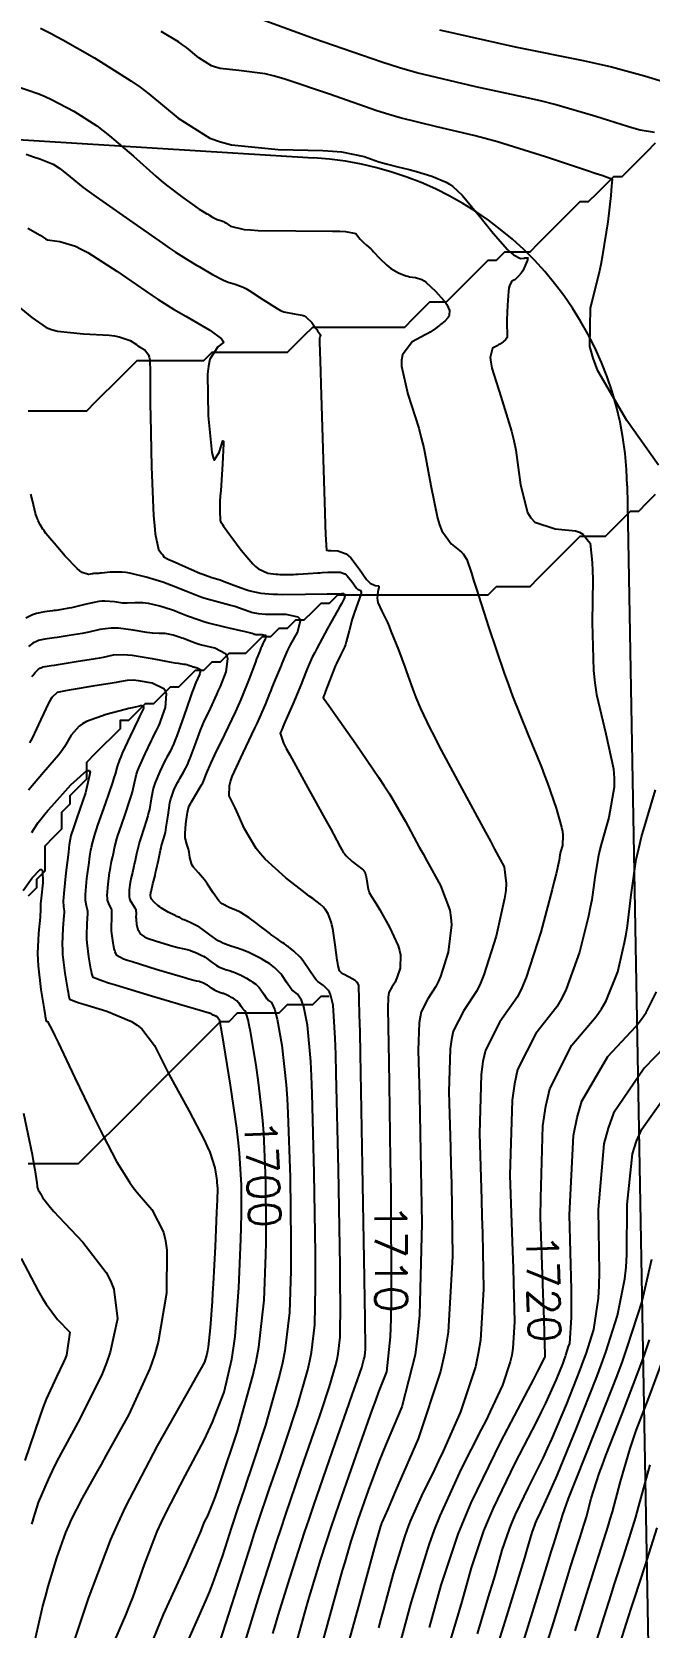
# Model space of a CAD drawing. Header units: metres. Extents: x 837117 to 838479, y 1189012 to 1191015.
# Drawn here: x 838018.4 to 838092.2, y 1190327.7 to 1190518.3 of the extents above; entities that cross this region are included whole.
import ezdxf

# ---------------------------------------------------------------- set-up
doc = ezdxf.new("R2010")
doc.units = ezdxf.units.M
doc.header["$LTSCALE"] = 0.3
for name, color, linetype in [('COTAS 10', 1, 'Continuous'), ('COTAS INT', 252, 'Continuous'), ('DRENAJE', 5, 'Continuous'), ('VIA2', 121, 'Continuous')]:
    doc.layers.add(name, color=color, linetype=linetype)
doc.styles.get("Standard").update_dxf_attribs({"font": 'simplex.shx'})

msp = doc.modelspace()

# ---------------------------------------------------------------- linework, layer by layer
at = {"layer": 'COTAS 10'}
for points in [[(838093.32, 1190466.52), (838089.53, 1190471.87), (838086.07, 1190477.81), (838085.51, 1190479.3), (838085.12, 1190480.72), (838085.18, 1190485.31), (838086.22, 1190489.43), (838086.46, 1190490.54), (838086.67, 1190491.66), (838087.28, 1190495.6), (838087.64, 1190498.75), (838087.7, 1190499.35), (838087.75, 1190499.85), (838087.8, 1190500.67), (838086.54, 1190501.12), (838085.76, 1190501.39), (838084.81, 1190501.71), (838079.82, 1190503.36), (838074.06, 1190505.15), (838072.61, 1190505.56), (838071.24, 1190505.93), (838066.81, 1190506.96), (838062.42, 1190508.03), (838061.06, 1190508.43), (838059.64, 1190508.88), (838053.99, 1190510.84), (838048.65, 1190512.66), (838047.42, 1190513), (838046.3, 1190513.28), (838043.14, 1190513.7), (838040.91, 1190513.92), (838040.37, 1190514.07), (838039.87, 1190514.25), (838038.36, 1190515.2), (838036.89, 1190516.41), (838036.42, 1190516.75), (838035.92, 1190517.09), (838033.87, 1190518.36)], [(838016.63, 1190485.6), (838018.41, 1190484.15), (838020.11, 1190482.98), (838020.75, 1190482.74), (838021.45, 1190482.55), (838024.59, 1190482.21), (838027.63, 1190482.04), (838028.27, 1190481.96), (838028.83, 1190481.87), (838030.16, 1190481.42), (838030.89, 1190480.93), (838031.08, 1190480.8), (838031.27, 1190480.68), (838031.89, 1190480.31), (838032.35, 1190479.69), (838032.44, 1190479.43), (838032.5, 1190479.12), (838032.56, 1190477.66), (838032.55, 1190474.87), (838032.56, 1190473.73), (838032.58, 1190472.42), (838032.71, 1190466.33), (838032.95, 1190460.47), (838033.04, 1190459.3), (838033.13, 1190458.33), (838033.54, 1190456.44), (838033.93, 1190455.93), (838034, 1190455.83), (838034.07, 1190455.75), (838034.19, 1190455.57), (838034.62, 1190455.34), (838034.87, 1190455.22), (838035.18, 1190455.07), (838036.78, 1190454.36), (838038.47, 1190453.63), (838038.83, 1190453.49), (838039.15, 1190453.36), (838039.93, 1190453.1), (838040.63, 1190452.9), (838040.9, 1190452.8), (838041.19, 1190452.7), (838042.53, 1190452.19), (838043.97, 1190451.67), (838044.33, 1190451.55), (838044.67, 1190451.46), (838045.78, 1190451.22), (838047.2, 1190451.11), (838047.75, 1190451.09), (838048.36, 1190451.08), (838051.12, 1190451.09), (838053.71, 1190451.13), (838054.22, 1190451.14), (838054.63, 1190451.14), (838055.34, 1190451.16), (838055.43, 1190451.16), (838055.46, 1190451.17), (838055.47, 1190451.17), (838055.53, 1190451.17), (838055.58, 1190451.17), (838055.6, 1190451.17), (838055.65, 1190451.17), (838055.7, 1190451.15), (838055.71, 1190451.15), (838055.72, 1190451.13), (838055.77, 1190451.08), (838055.81, 1190451.02), (838055.82, 1190451.01), (838055.83, 1190451), (838055.85, 1190450.99), (838055.86, 1190450.98), (838055.86, 1190450.96), (838055.86, 1190450.95), (838055.83, 1190450.87), (838055.79, 1190450.77), (838055.78, 1190450.74), (838055.77, 1190450.71), (838055.74, 1190450.59), (838055.42, 1190449.97), (838055.23, 1190449.62), (838054.99, 1190449.19), (838053.76, 1190447), (838052.45, 1190444.62), (838052.17, 1190444.07), (838051.92, 1190443.57), (838051.3, 1190442.17), (838050.8, 1190440.86), (838050.62, 1190440.42), (838050.42, 1190439.95), (838049.58, 1190437.96), (838048.82, 1190436.16), (838048.66, 1190435.81), (838048.54, 1190435.52), (838048.32, 1190435), (838048.26, 1190434.86), (838048.24, 1190434.81), (838048.21, 1190434.75), (838048.09, 1190434.5), (838048.5, 1190433.32), (838048.82, 1190432.68), (838049.22, 1190431.9), (838051.38, 1190427.96), (838053.63, 1190423.94), (838054.09, 1190423.11), (838054.47, 1190422.41), (838055.26, 1190420.9), (838055.67, 1190420.21), (838055.82, 1190420.02), (838055.98, 1190419.83), (838056.7, 1190419.18), (838057.38, 1190418.65), (838057.53, 1190418.54), (838057.65, 1190418.45), (838057.9, 1190418.26), (838058.02, 1190418.15), (838058.05, 1190418.12), (838058.08, 1190418.08), (838058.19, 1190417.92), (838058.3, 1190417.6), (838058.33, 1190417.47), (838058.36, 1190417.31), (838058.47, 1190416.59), (838058.61, 1190415.82), (838058.67, 1190415.64), (838058.73, 1190415.47), (838059, 1190414.98), (838059.52, 1190414.17), (838059.74, 1190413.8), (838059.99, 1190413.38), (838061.15, 1190411.32), (838062.17, 1190409.08), (838062.33, 1190408.54), (838062.45, 1190408.02), (838062.42, 1190406.43), (838062.04, 1190405.24), (838061.93, 1190404.97), (838061.82, 1190404.74), (838061.42, 1190404.13), (838061.09, 1190403.49), (838061.03, 1190403.24), (838060.99, 1190402.95), (838060.95, 1190401.61), (838061.04, 1190397.32), (838061.08, 1190395.17), (838061.12, 1190392.59), (838061.25, 1190383.5), (838061.3, 1190379.81), (838061.36, 1190367.05), (838061.32, 1190364.5), (838061.25, 1190362.36), (838060.79, 1190358.18), (838059.85, 1190355.77), (838059.47, 1190354.76), (838059.05, 1190353.6), (838057.11, 1190348.18), (838055.09, 1190342.38), (838054.61, 1190340.99), (838054.18, 1190339.7), (838052.91, 1190335.8), (838051.83, 1190332.26), (838051.52, 1190331.2), (838051.2, 1190330.09), (838049.99, 1190325.8)], [(838031.38, 1190322.45), (838034.14, 1190329.17), (838036.83, 1190335.08), (838037.36, 1190336.26), (838037.8, 1190337.25), (838038.62, 1190339.17), (838038.87, 1190339.84), (838038.96, 1190340.04), (838039.05, 1190340.24), (838039.45, 1190340.98), (838040.24, 1190342.98), (838040.6, 1190343.96), (838041, 1190345.14), (838042.93, 1190350.98), (838044.83, 1190357.69), (838045.21, 1190359.43), (838045.54, 1190361.11), (838046.19, 1190366.75), (838046.37, 1190372.15), (838046.39, 1190373.68), (838046.39, 1190373.78), (838046.4, 1190375.24), (838046.37, 1190381), (838046.12, 1190386.69), (838046.01, 1190388.2), (838045.87, 1190389.69), (838045.48, 1190392.76), (838045.21, 1190394.83), (838044.53, 1190398.84), (838044.39, 1190399.61), (838044.26, 1190400.24), (838043.94, 1190401.29), (838043.74, 1190401.43), (838043.69, 1190401.49), (838043.63, 1190401.55), (838043.44, 1190401.84), (838043.23, 1190402.15), (838043.17, 1190402.23), (838043.11, 1190402.29), (838042.89, 1190402.51), (838042.65, 1190402.69), (838042.59, 1190402.73), (838042.52, 1190402.78), (838042.28, 1190402.92), (838042.03, 1190403.05), (838041.96, 1190403.08), (838041.9, 1190403.11), (838041.65, 1190403.23), (838041.37, 1190403.34), (838041.29, 1190403.37), (838041.2, 1190403.4), (838040.85, 1190403.51), (838040.48, 1190403.65), (838040.37, 1190403.71), (838040.27, 1190403.77), (838039.88, 1190404.04), (838039.5, 1190404.32), (838039.39, 1190404.38), (838039.29, 1190404.44), (838038.93, 1190404.62), (838038.58, 1190404.75), (838038.49, 1190404.78), (838038.4, 1190404.81), (838038.1, 1190404.88), (838037.18, 1190405.12), (838036.7, 1190405.26), (838036.13, 1190405.42), (838033.25, 1190406.27), (838030.4, 1190407.16), (838029.83, 1190407.34), (838029.37, 1190407.51), (838028.54, 1190407.92), (838028.35, 1190408.35), (838028.3, 1190408.53), (838028.25, 1190408.74), (838028.06, 1190409.71), (838027.93, 1190410.82), (838027.91, 1190411.11), (838027.91, 1190411.39), (838027.94, 1190412.35), (838027.96, 1190413.15), (838027.94, 1190413.33), (838027.9, 1190413.5), (838027.67, 1190413.95), (838027.46, 1190414.54), (838027.43, 1190414.79), (838027.42, 1190415.08), (838027.52, 1190416.45), (838027.69, 1190417.85), (838027.74, 1190418.16), (838027.78, 1190418.44), (838027.93, 1190419.18), (838028.06, 1190419.74), (838028.1, 1190419.92), (838028.14, 1190420.1), (838028.29, 1190420.8), (838028.57, 1190421.85), (838028.69, 1190422.25), (838028.84, 1190422.69), (838029.51, 1190424.65), (838030.17, 1190426.62), (838030.31, 1190427.07), (838030.42, 1190427.47), (838030.66, 1190428.57), (838030.92, 1190429.6), (838031.04, 1190429.96), (838031.19, 1190430.35), (838031.94, 1190432.04), (838032.7, 1190433.62), (838032.86, 1190433.94), (838033, 1190434.22), (838033.31, 1190434.81), (838033.57, 1190435.39), (838033.68, 1190435.67), (838033.8, 1190436), (838034.36, 1190437.58), (838034.51, 1190439.18), (838034.38, 1190439.52), (838034.17, 1190439.81), (838032.77, 1190440.47), (838031.15, 1190440.74), (838030.81, 1190440.79), (838030.51, 1190440.81), (838029.79, 1190440.8), (838028.89, 1190440.62), (838028.48, 1190440.55), (838028, 1190440.47), (838025.68, 1190440.1), (838023.34, 1190439.72), (838022.84, 1190439.63), (838022.42, 1190439.56), (838021.43, 1190439.35), (838020.8, 1190438.77), (838020.59, 1190438.45), (838020.38, 1190438.07), (838019.48, 1190436.12), (838018.42, 1190433.9), (838018.1, 1190433.34)], [(838065.95, 1190327.64), (838067.33, 1190332.67), (838069.38, 1190338.79), (838070.11, 1190340.62), (838070.93, 1190342.51), (838074.47, 1190349.81), (838077.72, 1190356.01), (838078.35, 1190357.21), (838078.86, 1190358.18), (838079.7, 1190359.81), (838079.75, 1190359.97), (838079.76, 1190360.01), (838079.77, 1190360.06), (838079.78, 1190360.24), (838079.69, 1190362.87), (838079.63, 1190364.47), (838079.56, 1190366.44), (838079.2, 1190376.68), (838079.26, 1190378.96), (838079.5, 1190387.56), (838079.85, 1190389.93), (838080.32, 1190392.01), (838082.96, 1190397.23), (838085.87, 1190400.63), (838086.51, 1190401.57), (838087.07, 1190402.52), (838088.47, 1190405.96), (838089.26, 1190409.47), (838089.44, 1190410.47), (838089.6, 1190411.47), (838090.03, 1190415.18), (838090.66, 1190419.4), (838090.95, 1190420.73), (838091.29, 1190422.12), (838092.94, 1190427.73)], [(838017.14, 1190371.74), (838019.17, 1190367.86), (838019.65, 1190367.02), (838020.1, 1190366.27), (838021.46, 1190364.44), (838022.93, 1190362.93), (838022.52, 1190360.17), (838022.37, 1190359.76), (838022.2, 1190359.33), (838021.34, 1190357.59), (838020.12, 1190354.91), (838019.72, 1190353.88), (838019.3, 1190352.74), (838017.56, 1190347.59)], [(838078.81, 1190322.03), (838080.78, 1190328.32), (838082.48, 1190333.82), (838082.85, 1190334.99), (838083.16, 1190335.99), (838083.91, 1190338.32), (838084.39, 1190339.85), (838084.54, 1190340.34), (838084.69, 1190340.87), (838085.28, 1190343.04), (838086.23, 1190346.03), (838086.6, 1190347.07), (838087.02, 1190348.2), (838088.93, 1190353.04), (838091.09, 1190358.7), (838091.66, 1190360.33), (838092.23, 1190362)]]:
    msp.add_lwpolyline(points, dxfattribs=at)
at = {"layer": 'COTAS INT'}
for points in [[(838092.85, 1190506.26), (838091.14, 1190506.57), (838090.42, 1190506.76), (838089.61, 1190506.99), (838085.81, 1190508.17), (838080.9, 1190509.62), (838079.38, 1190510), (838077.79, 1190510.39), (838071.49, 1190511.74), (838064.42, 1190513.42), (838062.35, 1190514.01), (838060.22, 1190514.66), (838052.13, 1190517.45), (838045.31, 1190519.98)], [(838019.45, 1190518.73), (838020.7, 1190518.1), (838021.33, 1190517.76), (838022.1, 1190517.33), (838025.89, 1190515.18), (838030.24, 1190512.46), (838031.34, 1190511.68), (838032.4, 1190510.9), (838035.89, 1190507.98), (838039.68, 1190505.6), (838040.94, 1190505.15), (838042.28, 1190504.78), (838047.85, 1190504.24), (838053.17, 1190504.13), (838054.35, 1190504.05), (838055.4, 1190503.95), (838058.12, 1190503.39), (838059.89, 1190502.77), (838060.33, 1190502.64), (838060.76, 1190502.51), (838062.13, 1190502.18), (838063.51, 1190501.85), (838063.95, 1190501.74), (838064.4, 1190501.61), (838066.2, 1190501.05), (838067.93, 1190500.32), (838068.34, 1190500.08), (838068.72, 1190499.83), (838069.84, 1190498.8), (838070.97, 1190497.43), (838071.36, 1190496.95), (838071.78, 1190496.44), (838073.56, 1190494.25), (838075.27, 1190492.3), (838075.64, 1190491.93), (838075.97, 1190491.64), (838076.8, 1190491.22), (838077.24, 1190491.27), (838077.33, 1190491.28), (838077.41, 1190491.29), (838077.56, 1190491.31), (838077.61, 1190491.31), (838077.63, 1190491.31), (838077.64, 1190491.3), (838077.69, 1190491.29), (838077.67, 1190491.13), (838077.65, 1190491.04), (838077.61, 1190490.93), (838077.38, 1190490.37), (838077.08, 1190489.74), (838076.99, 1190489.59), (838076.9, 1190489.45), (838076.55, 1190489.05), (838076.21, 1190488.75), (838076.12, 1190488.68), (838076.03, 1190488.62), (838075.73, 1190488.45), (838075.48, 1190487.94), (838075.43, 1190487.67), (838075.38, 1190487.33), (838075.26, 1190485.64), (838075.2, 1190483.88), (838075.19, 1190483.5), (838075.19, 1190483.17), (838075.23, 1190482.36), (838075.24, 1190481.93), (838075.22, 1190481.83), (838075.2, 1190481.74), (838075.04, 1190481.5), (838074.84, 1190481.35), (838074.79, 1190481.31), (838074.74, 1190481.27), (838074.6, 1190481.15), (838074.34, 1190480.98), (838074.23, 1190480.92), (838074.1, 1190480.84), (838073.47, 1190480.5), (838073.17, 1190479.38), (838073.25, 1190478.81), (838073.39, 1190478.13), (838074.45, 1190474.73), (838075.73, 1190470.6), (838076, 1190469.46), (838076.24, 1190468.32), (838076.81, 1190464.18), (838077.64, 1190460.86), (838078.06, 1190460.23), (838078.54, 1190459.72), (838080.96, 1190458.93), (838083.37, 1190458.67), (838083.86, 1190458.5), (838084.28, 1190458.29), (838085.14, 1190457.19), (838085.39, 1190454.89), (838085.43, 1190453.93), (838085.45, 1190452.84), (838085.39, 1190447.71), (838085.54, 1190442), (838085.69, 1190440.53), (838085.89, 1190439.11), (838087.01, 1190434.41), (838087.93, 1190430.22), (838088.01, 1190429.12), (838088.01, 1190428.05), (838087.38, 1190424.41), (838086.44, 1190421.21), (838086.25, 1190420.42), (838086.08, 1190419.66), (838085.72, 1190417.25), (838085.33, 1190414.57), (838085.15, 1190413.65), (838084.93, 1190412.64), (838083.86, 1190408.34), (838082.29, 1190403.91), (838081.74, 1190402.83), (838081.16, 1190401.8), (838078.65, 1190398.61), (838076.47, 1190394.31), (838076.09, 1190392.59), (838075.8, 1190390.64), (838075.55, 1190381.67), (838075.86, 1190372.61), (838075.92, 1190370.6), (838075.97, 1190368.81), (838076.08, 1190364.15), (838075.89, 1190361.01), (838075.76, 1190360.19), (838075.58, 1190359.38), (838074.66, 1190356.59), (838073.2, 1190353.43), (838072.69, 1190352.39), (838072.13, 1190351.27), (838069.73, 1190346.59), (838067.16, 1190340.99), (838066.49, 1190339.29), (838065.85, 1190337.52), (838063.7, 1190330.57), (838062.06, 1190324.54)], [(838067.12, 1190518.56), (838076.18, 1190516.52), (838084.32, 1190514.86), (838086.1, 1190514.46), (838087.68, 1190514.1), (838091.65, 1190513.04), (838093.97, 1190512.34)], [(838016.46, 1190511.86), (838019.22, 1190510.89), (838019.97, 1190510.57), (838020.73, 1190510.23), (838023.43, 1190508.83), (838026.15, 1190507.06), (838026.92, 1190506.49), (838027.7, 1190505.89), (838030.56, 1190503.43), (838033.22, 1190501.04), (838033.87, 1190500.48), (838034.49, 1190499.97), (838036.43, 1190498.49), (838037.86, 1190497.5), (838038.16, 1190497.29), (838038.41, 1190497.12), (838038.98, 1190496.76), (838039.31, 1190496.56), (838039.42, 1190496.5), (838039.54, 1190496.43), (838040, 1190496.16), (838040.46, 1190495.92), (838040.57, 1190495.87), (838040.68, 1190495.83), (838040.98, 1190495.74), (838041.31, 1190495.62), (838041.43, 1190495.56), (838041.57, 1190495.48), (838042.16, 1190495.08), (838043.76, 1190494.7), (838044.53, 1190494.64), (838045.44, 1190494.58), (838049.94, 1190494.52), (838054.34, 1190494.5), (838055.2, 1190494.47), (838055.9, 1190494.43), (838057.13, 1190494.2), (838057.33, 1190493.92), (838057.38, 1190493.85), (838057.44, 1190493.78), (838057.63, 1190493.53), (838057.87, 1190493.28), (838057.95, 1190493.2), (838058.04, 1190493.12), (838058.42, 1190492.81), (838058.92, 1190492.37), (838059.08, 1190492.21), (838059.26, 1190492.03), (838060, 1190491.23), (838060.84, 1190490.41), (838061.08, 1190490.21), (838061.32, 1190490.03), (838062.24, 1190489.5), (838063.12, 1190489.16), (838063.34, 1190489.09), (838063.56, 1190489.03), (838064.26, 1190488.94), (838065.03, 1190488.69), (838065.28, 1190488.53), (838065.55, 1190488.34), (838066.66, 1190487.33), (838067.66, 1190486.21), (838067.86, 1190485.95), (838068.02, 1190485.7), (838068.32, 1190484.99), (838068.28, 1190484.44), (838068.23, 1190484.3), (838068.16, 1190484.17), (838067.75, 1190483.72), (838067.26, 1190483.33), (838067.13, 1190483.23), (838067.02, 1190483.14), (838066.65, 1190482.84), (838066.02, 1190482.43), (838065.74, 1190482.26), (838065.42, 1190482.08), (838063.88, 1190481.24), (838062.69, 1190479.7), (838062.58, 1190479.06), (838062.57, 1190478.34), (838063.36, 1190475.01), (838064.65, 1190470.96), (838064.95, 1190469.79), (838065.24, 1190468.59), (838066.08, 1190464.1), (838066.88, 1190460.2), (838067.14, 1190459.39), (838067.41, 1190458.69), (838068.52, 1190457.12), (838069.54, 1190456.34), (838069.76, 1190456.13), (838069.95, 1190455.93), (838070.38, 1190455.24), (838070.94, 1190453.6), (838071.2, 1190452.79), (838071.51, 1190451.83), (838073.03, 1190447.1), (838074.85, 1190441.67), (838075.36, 1190440.26), (838075.86, 1190438.9), (838077.68, 1190434.36), (838079.31, 1190430.42), (838079.69, 1190429.44), (838080.05, 1190428.51), (838081.09, 1190425.55), (838081.73, 1190423.27), (838081.83, 1190422.76), (838081.89, 1190422.3), (838081.83, 1190421.09), (838081.6, 1190420.3), (838081.55, 1190420.1), (838081.51, 1190419.92), (838081.42, 1190419.32), (838081.06, 1190417.67), (838080.85, 1190416.83), (838080.59, 1190415.81), (838079.26, 1190410.72), (838077.51, 1190405.3), (838076.98, 1190404.08), (838076.44, 1190402.97), (838074.34, 1190399.99), (838072.63, 1190396.61), (838072.32, 1190395.25), (838072.1, 1190393.71), (838071.9, 1190386.65), (838072.15, 1190378.79), (838072.21, 1190376.75), (838072.26, 1190374.76), (838072.39, 1190368.06), (838072.02, 1190361.97), (838071.75, 1190360.36), (838071.42, 1190358.78), (838069.63, 1190353.38), (838067.55, 1190348.69), (838067.03, 1190347.56), (838066.54, 1190346.52), (838064.98, 1190343.38), (838063.62, 1190340.34), (838063.25, 1190339.37), (838062.89, 1190338.33), (838061.61, 1190334.1), (838060.42, 1190329.76), (838060.12, 1190328.65), (838059.83, 1190327.59)], [(838017.73, 1190503.67), (838018.61, 1190503.38), (838019.36, 1190503.12), (838020.96, 1190502.48), (838021.73, 1190501.98), (838021.94, 1190501.82), (838022.16, 1190501.65), (838022.96, 1190500.96), (838024.55, 1190499.71), (838025.25, 1190499.19), (838026.08, 1190498.58), (838030.06, 1190495.78), (838034.03, 1190493.03), (838034.86, 1190492.47), (838035.57, 1190491.99), (838037.16, 1190490.96), (838038.09, 1190490.43), (838038.39, 1190490.25), (838038.71, 1190490.07), (838040.01, 1190489.31), (838041.29, 1190488.63), (838041.6, 1190488.49), (838041.88, 1190488.38), (838042.72, 1190488.14), (838043.65, 1190487.8), (838043.99, 1190487.62), (838044.36, 1190487.41), (838046, 1190486.31), (838047.72, 1190485.23), (838048.14, 1190485.02), (838048.53, 1190484.86), (838049.75, 1190484.6), (838050.73, 1190484.45), (838050.96, 1190484.35), (838051.18, 1190484.22), (838051.85, 1190483.56), (838052.35, 1190482.87), (838052.45, 1190482.72), (838052.55, 1190482.59), (838052.78, 1190482.27), (838052.89, 1190482.11), (838052.9, 1190482.07), (838052.91, 1190482.04), (838052.87, 1190481.94), (838052.81, 1190481.78), (838052.8, 1190481.71), (838052.8, 1190481.62), (838052.8, 1190481.21), (838052.88, 1190478.95), (838052.91, 1190477.71), (838052.96, 1190476.19), (838053.19, 1190468.48), (838053.43, 1190460.86), (838053.47, 1190459.41), (838053.52, 1190458.24), (838053.61, 1190456.37), (838053.84, 1190456.34), (838053.97, 1190456.33), (838054.13, 1190456.32), (838054.96, 1190456.27), (838055.96, 1190455.91), (838056.24, 1190455.7), (838056.52, 1190455.44), (838057.51, 1190454.13), (838058.41, 1190452.84), (838058.63, 1190452.6), (838058.83, 1190452.41), (838059.45, 1190452.16), (838059.82, 1190452.09), (838059.87, 1190452.01), (838059.89, 1190451.92), (838059.77, 1190451.39), (838059.68, 1190450.62), (838059.71, 1190450.38), (838059.77, 1190450.12), (838060.22, 1190449.09), (838060.9, 1190447.71), (838061.11, 1190447.23), (838061.33, 1190446.7), (838062.22, 1190444.47), (838063.03, 1190442.29), (838063.2, 1190441.81), (838063.36, 1190441.39), (838063.74, 1190440.28), (838064.06, 1190439.38), (838064.17, 1190439.08), (838064.3, 1190438.76), (838064.84, 1190437.45), (838065.98, 1190435.09), (838066.48, 1190434.12), (838067.07, 1190433), (838069.84, 1190427.8), (838072.62, 1190422.66), (838073.21, 1190421.58), (838073.72, 1190420.65), (838074.88, 1190418.52), (838075.12, 1190416.54), (838075.05, 1190415.71), (838074.91, 1190414.75), (838073.9, 1190410.23), (838072.44, 1190405.63), (838072.03, 1190404.61), (838071.61, 1190403.71), (838070.03, 1190401.37), (838068.78, 1190398.9), (838068.56, 1190397.91), (838068.4, 1190396.79), (838068.25, 1190391.64), (838068.45, 1190384.97), (838068.5, 1190382.89), (838068.55, 1190380.7), (838068.69, 1190371.98), (838068.15, 1190362.93), (838067.75, 1190360.53), (838067.26, 1190358.2), (838064.59, 1190350.16), (838061.89, 1190343.94), (838061.37, 1190342.74), (838060.95, 1190341.77), (838060.24, 1190340.16), (838060.17, 1190340.02), (838060.15, 1190339.97), (838060.14, 1190339.92), (838060.08, 1190339.72), (838059.61, 1190338.05), (838059.34, 1190337.08), (838057.31, 1190329.72), (838055.44, 1190323.02)], [(838017.9, 1190494.84), (838019.4, 1190494), (838020.04, 1190493.55), (838020.28, 1190493.46), (838020.55, 1190493.39), (838021.74, 1190493.26), (838023.61, 1190492.69), (838024.31, 1190492.35), (838025.09, 1190491.92), (838028.55, 1190489.69), (838032.01, 1190487.31), (838032.78, 1190486.79), (838033.48, 1190486.33), (838035.33, 1190485.17), (838036.81, 1190484.32), (838037.27, 1190484.05), (838037.75, 1190483.77), (838039.67, 1190482.66), (838041.08, 1190481.62), (838041.23, 1190481.39), (838041.29, 1190481.19), (838040.64, 1190480.66), (838039.66, 1190479.17), (838039.51, 1190478.36), (838039.41, 1190477.38), (838039.48, 1190472.43), (838039.93, 1190468.05), (838040.07, 1190467.45), (838040.21, 1190467.1), (838040.79, 1190468.04), (838041.23, 1190469.43), (838041.29, 1190469.37), (838041.32, 1190469.12), (838041.2, 1190466.64), (838040.97, 1190463.48), (838040.93, 1190462.81), (838040.89, 1190462.22), (838040.86, 1190460.82), (838040.9, 1190460.13), (838040.91, 1190460), (838040.93, 1190459.88), (838041.01, 1190459.65), (838041.11, 1190459.54), (838041.14, 1190459.49), (838041.18, 1190459.44), (838041.32, 1190459.23), (838041.74, 1190458.64), (838041.94, 1190458.35), (838042.19, 1190458.02), (838043.41, 1190456.36), (838044.8, 1190454.73), (838045.15, 1190454.4), (838045.49, 1190454.13), (838046.59, 1190453.62), (838047.55, 1190453.5), (838047.8, 1190453.48), (838048.04, 1190453.46), (838048.84, 1190453.44), (838049.69, 1190453.47), (838049.96, 1190453.48), (838050.25, 1190453.5), (838051.43, 1190453.57), (838052.58, 1190453.65), (838052.84, 1190453.67), (838053.09, 1190453.69), (838053.79, 1190453.73), (838054.35, 1190453.75), (838054.51, 1190453.75), (838054.66, 1190453.75), (838055.24, 1190453.72), (838055.81, 1190453.53), (838055.96, 1190453.42), (838056.11, 1190453.29), (838056.64, 1190452.6), (838057.11, 1190451.93), (838057.22, 1190451.81), (838057.33, 1190451.71), (838057.65, 1190451.57), (838057.78, 1190451.37), (838057.76, 1190451.23), (838057.72, 1190451.05), (838057.38, 1190450.08), (838056.93, 1190448.83), (838056.81, 1190448.47), (838056.7, 1190448.1), (838056.35, 1190446.72), (838055.99, 1190445.42), (838055.88, 1190445.09), (838055.77, 1190444.79), (838055.31, 1190443.83), (838054.82, 1190442.84), (838054.67, 1190442.52), (838054.53, 1190442.17), (838053.97, 1190440.75), (838053.52, 1190439.5), (838053.43, 1190439.25), (838053.36, 1190439.06), (838053.24, 1190438.74), (838053.24, 1190438.72), (838053.25, 1190438.72), (838053.25, 1190438.71), (838053.28, 1190438.66), (838053.89, 1190437.79), (838054.72, 1190436.62), (838057.13, 1190433.23), (838059.85, 1190429.25), (838060.52, 1190428.22), (838061.14, 1190427.23), (838063.06, 1190423.93), (838064.72, 1190420.89), (838065.17, 1190420.06), (838065.62, 1190419.24), (838067.24, 1190416.31), (838068.36, 1190413.33), (838068.5, 1190412.47), (838068.56, 1190411.6), (838068.16, 1190408.33), (838067.24, 1190405.43), (838066.98, 1190404.79), (838066.71, 1190404.22), (838065.72, 1190402.75), (838064.94, 1190401.2), (838064.8, 1190400.57), (838064.69, 1190399.87), (838064.6, 1190396.62), (838064.75, 1190391.14), (838064.79, 1190389.02), (838064.83, 1190386.65), (838065, 1190375.9), (838064.74, 1190364.96), (838064.51, 1190362.47), (838064.22, 1190360.21), (838062.61, 1190353.98), (838060.75, 1190349.58), (838060.3, 1190348.48), (838059.88, 1190347.42), (838058.59, 1190343.98), (838057.61, 1190341.16), (838057.38, 1190340.48), (838057.16, 1190339.85), (838056.54, 1190337.95), (838055.8, 1190335.44), (838055.51, 1190334.43), (838055.19, 1190333.27), (838053.7, 1190327.95), (838052.05, 1190322.03)], [(838047.22, 1190326.91), (838047.53, 1190327.96), (838047.86, 1190329.08), (838049.27, 1190333.64), (838050.99, 1190338.98), (838051.53, 1190340.59), (838052.09, 1190342.25), (838054.33, 1190348.7), (838056.33, 1190354.39), (838056.74, 1190355.56), (838057.09, 1190356.55), (838057.83, 1190358.7), (838058.1, 1190359.65), (838058.16, 1190359.89), (838058.2, 1190360.11), (838058.29, 1190360.83), (838058.25, 1190364.6), (838058.22, 1190366.75), (838058.18, 1190369.37), (838057.94, 1190382.81), (838057.68, 1190396.19), (838057.63, 1190398.77), (838057.58, 1190400.86), (838057.48, 1190404.38), (838057.27, 1190404.74), (838057.16, 1190404.84), (838057.03, 1190404.95), (838056.35, 1190405.34), (838055.67, 1190405.71), (838055.53, 1190405.79), (838055.41, 1190405.87), (838055.16, 1190406.09), (838055.02, 1190406.68), (838054.97, 1190406.99), (838054.91, 1190407.36), (838054.66, 1190409.22), (838054.36, 1190411.16), (838054.27, 1190411.58), (838054.18, 1190411.95), (838053.83, 1190412.9), (838053.46, 1190413.45), (838053.35, 1190413.58), (838053.25, 1190413.7), (838052.85, 1190414.06), (838051.97, 1190414.72), (838051.56, 1190415.03), (838051.08, 1190415.41), (838048.75, 1190417.22), (838046.3, 1190419.44), (838045.74, 1190420.07), (838045.23, 1190420.71), (838043.83, 1190423.06), (838042.91, 1190425.12), (838042.7, 1190425.57), (838042.51, 1190425.97), (838041.99, 1190426.99), (838042.01, 1190428.2), (838042.15, 1190428.71), (838042.36, 1190429.31), (838043.64, 1190432.14), (838045.07, 1190435.08), (838045.39, 1190435.74), (838045.67, 1190436.35), (838046.37, 1190438), (838046.85, 1190439.25), (838046.99, 1190439.59), (838047.13, 1190439.94), (838047.65, 1190441.19), (838048.13, 1190442.32), (838048.24, 1190442.59), (838048.34, 1190442.84), (838048.63, 1190443.59), (838049, 1190444.42), (838049.15, 1190444.72), (838049.33, 1190445.06), (838050.14, 1190446.54), (838050.52, 1190447.9), (838050.42, 1190448.15), (838050.23, 1190448.36), (838048.79, 1190448.67), (838047.05, 1190448.66), (838046.67, 1190448.67), (838046.33, 1190448.67), (838045.48, 1190448.74), (838044.86, 1190448.87), (838044.66, 1190448.93), (838044.46, 1190448.99), (838043.64, 1190449.29), (838042.65, 1190449.63), (838042.34, 1190449.72), (838042.02, 1190449.81), (838040.7, 1190450.14), (838039.23, 1190450.53), (838038.82, 1190450.67), (838038.39, 1190450.82), (838036.81, 1190451.46), (838035.1, 1190452.15), (838034.59, 1190452.34), (838034.07, 1190452.52), (838032.06, 1190453.15), (838030.12, 1190453.61), (838029.64, 1190453.69), (838029.19, 1190453.74), (838027.77, 1190453.74), (838026.74, 1190453.62), (838026.53, 1190453.6), (838026.35, 1190453.58), (838026, 1190453.57), (838025.79, 1190453.57), (838025.7, 1190453.55), (838025.6, 1190453.54), (838025.15, 1190453.44), (838024.41, 1190453.69), (838024.12, 1190453.9), (838023.81, 1190454.17), (838022.4, 1190455.65), (838021.06, 1190457.2), (838020.78, 1190457.51), (838020.55, 1190457.78), (838020.07, 1190458.36), (838019.85, 1190458.68), (838019.79, 1190458.78), (838019.72, 1190458.89), (838019.44, 1190459.35), (838019.17, 1190459.87), (838019.1, 1190460.02), (838019.04, 1190460.17), (838018.85, 1190460.73), (838018.46, 1190462.28), (838018.27, 1190463.06)], [(838043.89, 1190325.9), (838045.63, 1190331.49), (838047.65, 1190337.83), (838048.19, 1190339.47), (838048.72, 1190341.07), (838050.55, 1190346.41), (838052.16, 1190351), (838052.55, 1190352.12), (838052.91, 1190353.17), (838053.99, 1190356.41), (838054.74, 1190359.03), (838054.89, 1190359.68), (838055.02, 1190360.31), (838055.26, 1190362.31), (838055.28, 1190366.49), (838055.26, 1190368.48), (838055.24, 1190370.83), (838055.05, 1190382.35), (838054.79, 1190393.81), (838054.73, 1190396.13), (838054.66, 1190398.07), (838054.41, 1190402), (838054.09, 1190403.26), (838053.97, 1190403.54), (838053.84, 1190403.77), (838053.25, 1190404.33), (838052.58, 1190404.81), (838052.4, 1190405.01), (838052.21, 1190405.22), (838051.55, 1190406.2), (838050.87, 1190407.23), (838050.67, 1190407.48), (838050.47, 1190407.72), (838049.71, 1190408.45), (838049.06, 1190408.96), (838048.93, 1190409.06), (838048.82, 1190409.15), (838048.59, 1190409.31), (838048.39, 1190409.44), (838048.3, 1190409.5), (838048.2, 1190409.58), (838047.68, 1190409.94), (838047.09, 1190410.36), (838046.94, 1190410.48), (838046.79, 1190410.59), (838046.27, 1190410.98), (838045.69, 1190411.43), (838045.49, 1190411.58), (838045.28, 1190411.74), (838044.38, 1190412.41), (838043.4, 1190413.05), (838043.14, 1190413.19), (838042.88, 1190413.32), (838041.99, 1190413.68), (838041.16, 1190414.1), (838040.95, 1190414.27), (838040.74, 1190414.48), (838040.07, 1190415.41), (838039.41, 1190416.45), (838039.22, 1190416.71), (838039.03, 1190416.96), (838038.31, 1190417.79), (838037.7, 1190418.53), (838037.58, 1190418.73), (838037.48, 1190418.93), (838037.3, 1190419.63), (838037.21, 1190420.29), (838037.17, 1190420.47), (838037.12, 1190420.64), (838036.91, 1190421.25), (838036.74, 1190421.98), (838036.72, 1190422.23), (838036.72, 1190422.5), (838036.8, 1190423.68), (838036.95, 1190424.79), (838036.99, 1190425.03), (838037.03, 1190425.23), (838037.17, 1190425.72), (838037.4, 1190426.14), (838037.5, 1190426.3), (838037.61, 1190426.49), (838038.14, 1190427.36), (838038.69, 1190428.32), (838038.82, 1190428.58), (838038.94, 1190428.83), (838039.29, 1190429.68), (838039.8, 1190430.89), (838040.02, 1190431.37), (838040.27, 1190431.91), (838041.46, 1190434.35), (838042.78, 1190437.09), (838043.1, 1190437.82), (838043.42, 1190438.53), (838044.41, 1190441), (838045.16, 1190442.97), (838045.31, 1190443.38), (838045.44, 1190443.72), (838045.72, 1190444.43), (838045.83, 1190444.7), (838045.86, 1190444.76), (838045.89, 1190444.83), (838045.96, 1190445.01), (838046.05, 1190445.21), (838046.08, 1190445.28), (838046.13, 1190445.36), (838046.32, 1190445.72), (838046.41, 1190446.05), (838046.39, 1190446.11), (838046.34, 1190446.16), (838045.99, 1190446.24), (838045.57, 1190446.24), (838045.48, 1190446.24), (838045.4, 1190446.24), (838045.19, 1190446.25), (838045.04, 1190446.29), (838044.99, 1190446.3), (838044.94, 1190446.32), (838044.75, 1190446.39), (838044.11, 1190446.56), (838043.79, 1190446.64), (838043.4, 1190446.73), (838041.46, 1190447.17), (838039.34, 1190447.69), (838038.84, 1190447.84), (838038.38, 1190447.98), (838037.01, 1190448.48), (838035.81, 1190448.97), (838035.45, 1190449.1), (838035.09, 1190449.23), (838033.68, 1190449.67), (838032.33, 1190449.99), (838031.99, 1190450.04), (838031.68, 1190450.08), (838030.69, 1190450.08), (838029.78, 1190450.03), (838029.52, 1190450.04), (838029.25, 1190450.05), (838028.26, 1190450.19), (838027.12, 1190450.27), (838026.76, 1190450.25), (838026.39, 1190450.21), (838024.88, 1190449.92), (838023.45, 1190449.57), (838023.12, 1190449.49), (838022.82, 1190449.43), (838022, 1190449.27), (838021.3, 1190449.17), (838021.08, 1190449.14), (838020.85, 1190449.1), (838019.92, 1190448.99), (838018.96, 1190448.8), (838018.72, 1190448.72), (838018.48, 1190448.63), (838017.67, 1190448.24)], [(838040.88, 1190325.88), (838042.66, 1190331.47), (838044.56, 1190337.48), (838045.02, 1190338.9), (838045.45, 1190340.22), (838046.78, 1190344.12), (838047.99, 1190347.61), (838048.35, 1190348.68), (838048.72, 1190349.78), (838050.15, 1190354.12), (838051.38, 1190358.4), (838051.63, 1190359.48), (838051.83, 1190360.5), (838052.24, 1190363.79), (838052.31, 1190368.38), (838052.31, 1190370.22), (838052.29, 1190372.3), (838052.15, 1190381.9), (838051.9, 1190391.44), (838051.82, 1190393.49), (838051.73, 1190395.28), (838051.35, 1190399.61), (838050.9, 1190401.79), (838050.77, 1190402.23), (838050.64, 1190402.59), (838050.15, 1190403.31), (838049.63, 1190403.69), (838049.49, 1190403.83), (838049.35, 1190404), (838048.85, 1190404.75), (838048.32, 1190405.54), (838048.17, 1190405.73), (838048.02, 1190405.91), (838047.44, 1190406.47), (838046.83, 1190406.92), (838046.66, 1190407.04), (838046.49, 1190407.15), (838045.86, 1190407.52), (838045.23, 1190407.85), (838044.88, 1190408.02), (838044.24, 1190408.32), (838043.54, 1190408.6), (838043.32, 1190408.68), (838043.09, 1190408.76), (838042.2, 1190409.03), (838041.23, 1190409.41), (838040.96, 1190409.55), (838040.69, 1190409.7), (838039.69, 1190410.4), (838038.72, 1190411.11), (838038.46, 1190411.27), (838038.2, 1190411.43), (838037.31, 1190411.87), (838036.6, 1190412.18), (838036.46, 1190412.25), (838036.34, 1190412.3), (838036.1, 1190412.45), (838036.02, 1190412.51), (838036, 1190412.52), (838035.99, 1190412.53), (838035.94, 1190412.52), (838035.73, 1190412.6), (838035.61, 1190412.65), (838035.47, 1190412.73), (838034.71, 1190413.12), (838033.88, 1190413.6), (838033.69, 1190413.73), (838033.51, 1190413.86), (838033.02, 1190414.29), (838032.72, 1190414.67), (838032.66, 1190414.76), (838032.62, 1190414.84), (838032.57, 1190415.09), (838032.63, 1190415.44), (838032.66, 1190415.58), (838032.7, 1190415.74), (838032.88, 1190416.51), (838033.12, 1190417.5), (838033.19, 1190417.8), (838033.26, 1190418.11), (838033.52, 1190419.34), (838033.78, 1190420.52), (838033.85, 1190420.8), (838033.91, 1190421.06), (838034.14, 1190421.81), (838034.36, 1190422.63), (838034.42, 1190422.93), (838034.47, 1190423.25), (838034.68, 1190424.69), (838034.91, 1190426.16), (838034.99, 1190426.51), (838035.08, 1190426.84), (838035.43, 1190427.82), (838035.83, 1190428.63), (838035.95, 1190428.85), (838036.07, 1190429.07), (838036.53, 1190429.84), (838037.03, 1190430.8), (838037.18, 1190431.14), (838037.33, 1190431.51), (838037.92, 1190433.1), (838038.57, 1190434.86), (838038.77, 1190435.33), (838038.97, 1190435.8), (838039.74, 1190437.45), (838040.52, 1190439.11), (838040.73, 1190439.58), (838040.94, 1190440.06), (838041.64, 1190441.83), (838041.84, 1190443.36), (838041.73, 1190443.69), (838041.55, 1190443.97), (838040.27, 1190444.64), (838038.73, 1190445.02), (838038.38, 1190445.11), (838038.06, 1190445.2), (838037.2, 1190445.51), (838036.52, 1190445.79), (838036.32, 1190445.86), (838036.11, 1190445.93), (838035.31, 1190446.19), (838034.54, 1190446.37), (838034.34, 1190446.4), (838034.17, 1190446.42), (838033.6, 1190446.42), (838032.82, 1190446.44), (838032.51, 1190446.48), (838032.16, 1190446.52), (838030.52, 1190446.8), (838028.74, 1190447.04), (838028.3, 1190447.06), (838027.88, 1190447.05), (838026.51, 1190446.88), (838025.21, 1190446.58), (838024.81, 1190446.5), (838024.41, 1190446.42), (838022.85, 1190446.15), (838021.41, 1190445.93), (838021.08, 1190445.88), (838020.78, 1190445.84), (838019.95, 1190445.72), (838019.34, 1190445.6), (838019.18, 1190445.55), (838019.02, 1190445.5), (838018.5, 1190445.24), (838018, 1190444.87)], [(838018.4, 1190441.26), (838018.5, 1190441.39), (838018.79, 1190441.74), (838019.02, 1190441.98), (838019.08, 1190442.04), (838019.14, 1190442.09), (838019.35, 1190442.25), (838019.58, 1190442.36), (838019.65, 1190442.39), (838019.71, 1190442.41), (838019.98, 1190442.46), (838020.72, 1190442.57), (838021.09, 1190442.63), (838021.53, 1190442.7), (838023.71, 1190443.04), (838026, 1190443.42), (838026.51, 1190443.5), (838026.96, 1190443.59), (838028.15, 1190443.84), (838029.36, 1190443.9), (838029.84, 1190443.87), (838030.37, 1190443.81), (838032.78, 1190443.42), (838035.06, 1190443), (838035.5, 1190442.92), (838035.87, 1190442.85), (838036.51, 1190442.76), (838036.65, 1190442.76), (838036.7, 1190442.75), (838036.74, 1190442.75), (838036.93, 1190442.7), (838037.13, 1190442.64), (838037.18, 1190442.62), (838037.23, 1190442.6), (838037.4, 1190442.54), (838037.61, 1190442.46), (838037.69, 1190442.44), (838037.77, 1190442.42), (838038.15, 1190442.32), (838038.46, 1190442.16), (838038.51, 1190442.09), (838038.54, 1190442.01), (838038.48, 1190441.63), (838038.31, 1190441.2), (838038.26, 1190441.08), (838038.21, 1190440.97), (838038.02, 1190440.56), (838037.67, 1190439.7), (838037.52, 1190439.3), (838037.35, 1190438.82), (838036.55, 1190436.52), (838035.71, 1190434.19), (838035.53, 1190433.7), (838035.36, 1190433.28), (838034.92, 1190432.32), (838034.53, 1190431.64), (838034.41, 1190431.4), (838034.27, 1190431.12), (838033.68, 1190429.93), (838033.13, 1190428.59), (838033.02, 1190428.24), (838032.91, 1190427.88), (838032.67, 1190426.63), (838032.45, 1190425.36), (838032.36, 1190425), (838032.27, 1190424.62), (838031.82, 1190423.23), (838031.37, 1190421.87), (838031.27, 1190421.52), (838031.17, 1190421.19), (838030.9, 1190420.07), (838030.7, 1190419.1), (838030.64, 1190418.86), (838030.59, 1190418.62), (838030.41, 1190417.84), (838030.24, 1190417.09), (838030.2, 1190416.87), (838030.16, 1190416.64), (838030.04, 1190415.77), (838030.03, 1190414.95), (838030.06, 1190414.76), (838030.11, 1190414.58), (838030.41, 1190414.05), (838030.72, 1190413.61), (838030.78, 1190413.49), (838030.82, 1190413.37), (838030.86, 1190412.93), (838030.84, 1190412.47), (838030.85, 1190412.33), (838030.85, 1190412.2), (838030.92, 1190411.66), (838031.04, 1190411.15), (838031.08, 1190411.03), (838031.13, 1190410.91), (838031.35, 1190410.53), (838031.88, 1190410.16), (838032.12, 1190410.05), (838032.41, 1190409.93), (838033.81, 1190409.47), (838035.25, 1190409.05), (838035.57, 1190408.96), (838035.86, 1190408.89), (838036.6, 1190408.72), (838037.14, 1190408.59), (838037.3, 1190408.55), (838037.46, 1190408.5), (838038.08, 1190408.26), (838038.73, 1190407.94), (838038.92, 1190407.83), (838039.1, 1190407.71), (838039.79, 1190407.22), (838040.48, 1190406.74), (838040.67, 1190406.63), (838040.85, 1190406.53), (838041.53, 1190406.27), (838042.15, 1190406.08), (838042.31, 1190406.03), (838042.46, 1190405.97), (838042.94, 1190405.77), (838043.39, 1190405.57), (838043.51, 1190405.51), (838043.63, 1190405.45), (838044.07, 1190405.22), (838044.51, 1190404.96), (838044.62, 1190404.89), (838044.74, 1190404.8), (838045.16, 1190404.49), (838045.56, 1190404.1), (838045.67, 1190403.98), (838045.78, 1190403.84), (838046.14, 1190403.29), (838046.49, 1190402.77), (838046.59, 1190402.66), (838046.69, 1190402.56), (838047.04, 1190402.3), (838047.45, 1190401.42), (838047.58, 1190400.92), (838047.72, 1190400.31), (838048.28, 1190397.22), (838048.8, 1190392.48), (838048.91, 1190390.84), (838049.01, 1190389.06), (838049.26, 1190381.45), (838049.35, 1190373.77), (838049.35, 1190371.95), (838049.34, 1190370.26), (838049.21, 1190365.27), (838048.65, 1190360.7), (838048.36, 1190359.27), (838048.02, 1190357.78), (838046.31, 1190351.82), (838044.53, 1190346.39), (838044.15, 1190345.24), (838043.82, 1190344.23), (838043, 1190341.82), (838042.42, 1190340.1), (838042.22, 1190339.51), (838042.02, 1190338.88), (838041.18, 1190336.22), (838040, 1190332.89), (838039.58, 1190331.83), (838039.12, 1190330.72), (838037.14, 1190326.22)], [(838027.92, 1190325.14), (838029.65, 1190329.12), (838030.09, 1190330.21), (838030.51, 1190331.29), (838031.88, 1190335.14), (838033.39, 1190339.08), (838033.89, 1190340.22), (838034.44, 1190341.38), (838036.74, 1190345.74), (838039.01, 1190350.01), (838039.53, 1190351.11), (838040.01, 1190352.17), (838041.39, 1190355.74), (838042.32, 1190359.68), (838042.52, 1190360.99), (838042.7, 1190362.39), (838043.16, 1190368.23), (838043.39, 1190374.03), (838043.43, 1190375.42), (838043.44, 1190375.81), (838043.46, 1190376.71), (838043.47, 1190380.54), (838043.23, 1190384.32), (838043.1, 1190385.56), (838042.95, 1190386.9), (838042.89, 1190387.29), (838042.14, 1190392.44), (838041.35, 1190397.36), (838041.19, 1190398.3), (838041.06, 1190399.06), (838040.84, 1190400.27), (838040.8, 1190400.3), (838040.77, 1190400.33), (838040.73, 1190400.39), (838040.69, 1190400.46), (838040.68, 1190400.47), (838040.66, 1190400.49), (838040.61, 1190400.53), (838040.56, 1190400.57), (838040.55, 1190400.58), (838040.54, 1190400.59), (838040.48, 1190400.62), (838040.43, 1190400.65), (838040.42, 1190400.66), (838040.4, 1190400.66), (838040.35, 1190400.69), (838040.29, 1190400.71), (838040.27, 1190400.72), (838040.26, 1190400.72), (838040.18, 1190400.75), (838040.1, 1190400.78), (838040.08, 1190400.79), (838040.06, 1190400.8), (838039.97, 1190400.86), (838039.89, 1190400.92), (838039.87, 1190400.93), (838039.85, 1190400.95), (838039.77, 1190400.98), (838039.7, 1190401.01), (838039.68, 1190401.02), (838039.66, 1190401.02), (838039.6, 1190401.04), (838038.5, 1190401.35), (838037.83, 1190401.55), (838037.01, 1190401.8), (838032.7, 1190403.07), (838028.38, 1190404.38), (838027.55, 1190404.64), (838026.87, 1190404.86), (838025.72, 1190405.31), (838025.57, 1190405.79), (838025.51, 1190406.03), (838025.46, 1190406.32), (838025.21, 1190407.76), (838025.01, 1190409.44), (838024.98, 1190409.88), (838024.97, 1190410.31), (838025.03, 1190411.77), (838025.1, 1190412.93), (838025.09, 1190413.17), (838025.07, 1190413.38), (838024.92, 1190413.85), (838024.8, 1190414.5), (838024.8, 1190414.82), (838024.81, 1190415.21), (838024.99, 1190417.12), (838025.23, 1190419.06), (838025.28, 1190419.45), (838025.33, 1190419.79), (838025.45, 1190420.51), (838025.53, 1190420.87), (838025.56, 1190420.98), (838025.58, 1190421.09), (838025.68, 1190421.53), (838025.97, 1190422.52), (838026.12, 1190422.97), (838026.3, 1190423.5), (838027.19, 1190426.07), (838028.08, 1190428.62), (838028.25, 1190429.14), (838028.4, 1190429.58), (838028.65, 1190430.51), (838028.92, 1190431.31), (838029.07, 1190431.68), (838029.25, 1190432.1), (838030.2, 1190434.14), (838031.13, 1190436.11), (838031.31, 1190436.49), (838031.46, 1190436.79), (838031.7, 1190437.29), (838031.72, 1190437.33), (838031.73, 1190437.36), (838031.73, 1190437.38), (838031.78, 1190437.51), (838031.79, 1190437.63), (838031.78, 1190437.66), (838031.76, 1190437.68), (838031.66, 1190437.73), (838031.53, 1190437.75), (838031.5, 1190437.76), (838031.48, 1190437.76), (838031.42, 1190437.76), (838031.35, 1190437.75), (838031.32, 1190437.74), (838031.28, 1190437.73), (838031.1, 1190437.7), (838030.38, 1190437.53), (838030, 1190437.43), (838029.55, 1190437.32), (838027.27, 1190436.71), (838024.94, 1190435.89), (838024.46, 1190435.63), (838024.04, 1190435.35), (838023.1, 1190434.25), (838022.3, 1190432.85), (838021.97, 1190432.38), (838021.58, 1190431.88), (838019.8, 1190429.78), (838017.98, 1190427.69)], [(838018.38, 1190422.64), (838018.62, 1190423.01), (838019.17, 1190423.84), (838019.93, 1190424.82), (838020.32, 1190425.27), (838020.77, 1190425.79), (838023.04, 1190428.33), (838024.99, 1190430.04), (838025.25, 1190430.03), (838025.38, 1190429.83), (838024.83, 1190427.37), (838023.74, 1190424.27), (838023.53, 1190423.67), (838023.36, 1190423.17), (838023.06, 1190422.26), (838023.02, 1190422.08), (838023.01, 1190422.03), (838023, 1190421.99), (838022.97, 1190421.84), (838022.87, 1190421.14), (838022.82, 1190420.75), (838022.76, 1190420.26), (838022.47, 1190417.8), (838022.21, 1190415.34), (838022.17, 1190414.86), (838022.14, 1190414.46), (838022.18, 1190413.75), (838022.25, 1190413.27), (838022.25, 1190413.02), (838022.24, 1190412.71), (838022.11, 1190411.19), (838022.03, 1190409.23), (838022.05, 1190408.65), (838022.08, 1190408.06), (838022.35, 1190405.81), (838022.66, 1190403.9), (838022.73, 1190403.53), (838022.79, 1190403.23), (838022.91, 1190402.7), (838023.63, 1190402.43), (838024.06, 1190402.29), (838024.6, 1190402.13), (838027.36, 1190401.29), (838030.31, 1190400.05), (838030.97, 1190399.62), (838031.55, 1190399.16), (838033.05, 1190397.19), (838034.32, 1190394.64), (838034.75, 1190393.82), (838035.21, 1190392.94), (838037.19, 1190389.34), (838039, 1190385.9), (838039.37, 1190385.12), (838039.67, 1190384.42), (838040.28, 1190382.54), (838040.46, 1190381.32), (838040.5, 1190381.04), (838040.53, 1190380.79), (838040.58, 1190380.09), (838040.54, 1190378.7), (838040.51, 1190378.01), (838040.48, 1190377.2), (838040.3, 1190373.15), (838040.07, 1190368.68), (838040, 1190367.59), (838039.94, 1190366.57), (838039.71, 1190363.44), (838039.47, 1190361.17), (838039.4, 1190360.7), (838039.32, 1190360.28), (838039.05, 1190359.34), (838038.01, 1190357.5), (838037.45, 1190356.51), (838036.77, 1190355.33), (838033.37, 1190349.34), (838029.58, 1190342.09), (838028.66, 1190340.11), (838027.8, 1190338.14), (838025.14, 1190331.11), (838023.22, 1190325.34)], [(838017.36, 1190415.69), (838018.43, 1190417.2), (838019.41, 1190418.21), (838019.57, 1190418.21), (838019.69, 1190418.09), (838019.72, 1190416.62), (838019.51, 1190414.78), (838019.48, 1190414.43), (838019.45, 1190414.14), (838019.44, 1190413.65), (838019.43, 1190413.15), (838019.41, 1190412.86), (838019.38, 1190412.49), (838019.19, 1190410.6), (838019.09, 1190408.15), (838019.11, 1190407.42), (838019.16, 1190406.68), (838019.49, 1190403.86), (838019.87, 1190401.49), (838019.94, 1190401.03), (838020, 1190400.67), (838020.1, 1190400.09), (838020.12, 1190400.08), (838020.14, 1190400.08), (838020.16, 1190400.07), (838020.25, 1190400.04), (838020.82, 1190398.99), (838021.14, 1190398.34), (838021.53, 1190397.54), (838023.53, 1190393.33), (838025.79, 1190388.62), (838026.35, 1190387.5), (838026.88, 1190386.46), (838028.53, 1190383.33), (838030.06, 1190380.86), (838030.52, 1190380.22), (838030.98, 1190379.61), (838032.76, 1190377.56), (838034.15, 1190374.86), (838034.37, 1190373.84), (838034.52, 1190372.7), (838034.48, 1190367.56), (838033.48, 1190361.74), (838033.04, 1190360.16), (838032.51, 1190358.59), (838029.99, 1190353.07), (838027.3, 1190348.24), (838026.67, 1190347.11), (838026.09, 1190346.07), (838024.4, 1190343.07), (838023.1, 1190340.52), (838022.76, 1190339.76), (838022.43, 1190338.98), (838021.33, 1190335.97), (838020.29, 1190332.51), (838020.01, 1190331.45), (838019.73, 1190330.34), (838018.71, 1190325.97)], [(838068.06, 1190324.77), (838069.21, 1190328.57), (838069.53, 1190329.65), (838069.84, 1190330.74), (838070.96, 1190334.77), (838072.44, 1190339.18), (838072.98, 1190340.51), (838073.58, 1190341.89), (838076.19, 1190347.26), (838078.76, 1190352.25), (838079.33, 1190353.39), (838079.83, 1190354.42), (838081.12, 1190357.26), (838081.9, 1190359.23), (838082.08, 1190359.71), (838082.19, 1190360.03), (838082.24, 1190360.16), (838082.57, 1190361.19), (838082.7, 1190361.58), (838082.91, 1190364.69), (838082.92, 1190366.21), (838082.9, 1190368.02), (838082.66, 1190376.95), (838083.14, 1190386.43), (838083.57, 1190388.58), (838084.13, 1190390.52), (838087.27, 1190395.85), (838090.59, 1190399.46), (838091.27, 1190400.32), (838091.85, 1190401.13), (838093.07, 1190403.58)], [(838095.31, 1190398.28), (838091.58, 1190394.47), (838087.95, 1190389.09), (838087.28, 1190387.31), (838086.76, 1190385.42), (838086.11, 1190377.56), (838086.21, 1190370.1), (838086.17, 1190368.46), (838086.1, 1190367), (838085.56, 1190363.25), (838084.62, 1190360.34), (838084.28, 1190359.4), (838083.91, 1190358.41), (838082.31, 1190354.34), (838080.51, 1190350.12), (838080.01, 1190349.02), (838079.51, 1190347.95), (838077.72, 1190344.34), (838076.16, 1190341.13), (838075.8, 1190340.3), (838075.48, 1190339.51), (838074.59, 1190336.87), (838073.73, 1190333.84), (838073.42, 1190332.8), (838073.08, 1190331.68), (838071.62, 1190326.87)], [(838073.19, 1190322.61), (838075.17, 1190328.97), (838076.96, 1190334.78), (838077.32, 1190335.96), (838077.62, 1190336.95), (838078.22, 1190338.97), (838078.51, 1190339.84), (838078.62, 1190340.1), (838078.74, 1190340.37), (838079.25, 1190341.43), (838080.26, 1190343.64), (838080.69, 1190344.64), (838081.18, 1190345.81), (838083.5, 1190351.43), (838085.93, 1190357.58), (838086.49, 1190359.09), (838087, 1190360.51), (838088.43, 1190364.93), (838089.29, 1190369.31), (838089.43, 1190370.7), (838089.53, 1190372.18), (838089.56, 1190378.17), (838090.2, 1190384.22), (838090.68, 1190385.74), (838091.3, 1190387.18), (838094.63, 1190391.83)], [(838017.39, 1190389.07), (838018.42, 1190384.13), (838018.61, 1190383.15), (838018.77, 1190382.33), (838019.01, 1190380.77), (838019.03, 1190380.36), (838019.04, 1190380.26), (838019.06, 1190380.18), (838019.16, 1190379.94), (838019.31, 1190379.69), (838019.36, 1190379.59), (838019.42, 1190379.49), (838019.66, 1190379.02), (838020.57, 1190377.87), (838021.04, 1190377.34), (838021.62, 1190376.71), (838024.51, 1190373.68), (838027.3, 1190370.05), (838027.8, 1190369.06), (838028.19, 1190368.07), (838028.64, 1190364.51), (838027.77, 1190360.53), (838027.32, 1190359.27), (838026.79, 1190357.94), (838024.13, 1190352.56), (838021.4, 1190347.49), (838020.83, 1190346.34), (838020.33, 1190345.32), (838019.17, 1190342.56), (838018.6, 1190340.77), (838018.47, 1190340.35), (838018.35, 1190339.97)], [(838092.47, 1190371.62), (838091.3, 1190366.6), (838089.54, 1190361.07), (838088.95, 1190359.41), (838088.33, 1190357.69), (838085.72, 1190351.03), (838083.37, 1190345.22), (838082.91, 1190344.04), (838082.52, 1190343.05), (838081.78, 1190341.03), (838081.58, 1190340.29), (838081.53, 1190340.12), (838081.48, 1190339.95), (838081.32, 1190339.43), (838080.76, 1190337.63), (838080.45, 1190336.65), (838080.08, 1190335.46), (838078.22, 1190329.43), (838076.09, 1190322.61)], [(838083.34, 1190327.22), (838084.89, 1190332.19), (838085.25, 1190333.32), (838085.57, 1190334.36), (838086.51, 1190337.22), (838087.3, 1190339.75), (838087.54, 1190340.57), (838087.8, 1190341.45), (838088.78, 1190345.06), (838089.94, 1190349), (838090.29, 1190350.09), (838090.66, 1190351.17), (838092.14, 1190355.06), (838093.85, 1190359.7)], [(838092.28, 1190347.08), (838090.9, 1190342.02), (838090.55, 1190340.8), (838090.21, 1190339.64), (838089.1, 1190336.11), (838087.98, 1190332.72), (838087.64, 1190331.66), (838087.29, 1190330.55), (838085.9, 1190326.11)], [(838093.12, 1190339.54), (838091.69, 1190335), (838090.39, 1190331.08), (838090.04, 1190330), (838089.69, 1190328.91), (838088.46, 1190325)]]:
    msp.add_lwpolyline(points, dxfattribs=at)
at = {"layer": 'DRENAJE'}
for points in [[(838092.92, 1190504.98, 0), (838091.92, 1190503.98, 0), (838090.92, 1190502.98, 0), (838089.92, 1190501.98, 0), (838088.92, 1190500.98, 0), (838087.92, 1190500.98, 0), (838086.92, 1190499.98, 0), (838085.92, 1190498.98, 0), (838084.92, 1190497.98, 0), (838083.92, 1190497.98, 0), (838082.92, 1190496.98, 0), (838081.92, 1190495.99, 0), (838080.92, 1190494.99, 0), (838079.92, 1190493.99, 0), (838078.92, 1190492.99, 0), (838077.92, 1190491.99, 0), (838076.92, 1190491.99, 0), (838075.92, 1190491.99, 0), (838074.92, 1190491.99, 0), (838073.92, 1190490.99, 0), (838072.92, 1190490.99, 0), (838071.92, 1190489.99, 0), (838070.92, 1190488.99, 0), (838069.92, 1190487.99, 0), (838068.92, 1190486.99, 0), (838067.92, 1190485.99, 0), (838066.92, 1190485.99, 0), (838065.92, 1190485.99, 0), (838064.92, 1190484.99, 0), (838063.93, 1190483.99, 0), (838062.93, 1190482.99, 0), (838061.93, 1190482.99, 0), (838060.93, 1190482.99, 0), (838059.93, 1190482.99, 0), (838058.93, 1190482.99, 0), (838057.93, 1190482.99, 0), (838056.93, 1190482.99, 0), (838055.93, 1190482.99, 0), (838054.93, 1190482.99, 0), (838053.93, 1190482.99, 0), (838052.93, 1190482.99, 0), (838051.93, 1190482.99, 0), (838050.93, 1190481.99, 0), (838049.93, 1190480.99, 0), (838048.93, 1190479.99, 0), (838047.93, 1190479.99, 0), (838046.93, 1190479.99, 0), (838045.93, 1190479.99, 0), (838044.93, 1190479.99, 0), (838043.93, 1190479.99, 0), (838042.93, 1190479.99, 0), (838041.93, 1190479.99, 0), (838040.93, 1190479.99, 0), (838039.93, 1190479.99, 0), (838038.93, 1190478.99, 0), (838037.93, 1190478.99, 0), (838036.93, 1190478.99, 0), (838035.93, 1190478.99, 0), (838034.93, 1190478.99, 0), (838033.94, 1190478.99, 0), (838032.94, 1190478.99, 0), (838031.94, 1190478.99, 0), (838030.94, 1190478.99, 0), (838029.94, 1190477.99, 0), (838028.94, 1190476.99, 0), (838027.94, 1190475.99, 0), (838026.94, 1190474.99, 0), (838025.94, 1190473.99, 0), (838024.94, 1190472.99, 0), (838023.94, 1190472.99, 0), (838022.94, 1190472.99, 0), (838021.94, 1190472.99, 0), (838020.94, 1190472.99, 0), (838019.94, 1190472.99, 0), (838018.94, 1190472.99, 0), (838017.94, 1190472.99, 0)], [(838092.92, 1190463, 0), (838091.92, 1190462, 0), (838090.92, 1190461, 0), (838089.92, 1190461, 0), (838088.92, 1190460, 0), (838087.92, 1190459, 0), (838086.92, 1190458, 0), (838085.92, 1190458, 0), (838084.92, 1190458, 0)], [(838084.92, 1190458, 0), (838083.92, 1190458, 0), (838082.92, 1190457, 0), (838081.92, 1190456, 0), (838080.92, 1190455, 0), (838079.92, 1190454, 0), (838078.92, 1190453, 0), (838077.92, 1190452, 0), (838076.92, 1190452, 0), (838075.92, 1190452, 0), (838074.92, 1190452, 0), (838073.92, 1190452, 0), (838072.92, 1190451, 0), (838071.92, 1190451, 0), (838070.92, 1190451, 0), (838069.92, 1190451, 0), (838068.92, 1190451, 0), (838067.92, 1190451, 0), (838066.92, 1190451, 0), (838065.92, 1190451, 0), (838064.92, 1190451, 0), (838063.93, 1190451, 0), (838062.93, 1190451, 0), (838061.93, 1190451, 0), (838060.93, 1190451, 0), (838059.93, 1190451, 0), (838058.93, 1190451, 0), (838057.93, 1190451, 0), (838056.93, 1190451, 0), (838055.93, 1190451, 0), (838054.93, 1190451, 0), (838053.93, 1190450, 0), (838052.93, 1190450, 0), (838051.93, 1190449, 0), (838050.93, 1190448, 0), (838049.93, 1190448, 0), (838048.93, 1190447, 0), (838047.93, 1190447, 0), (838046.93, 1190446, 0), (838045.93, 1190446, 0), (838044.93, 1190445, 0), (838043.93, 1190444, 0), (838042.93, 1190444, 0), (838041.93, 1190444, 0), (838040.93, 1190443, 0), (838039.93, 1190443, 0), (838038.93, 1190442, 0), (838037.93, 1190442, 0), (838036.93, 1190441, 0), (838035.93, 1190440, 0), (838034.93, 1190440, 0), (838033.94, 1190439, 0), (838032.94, 1190438, 0), (838031.94, 1190438, 0), (838030.94, 1190437.01, 0), (838029.94, 1190436.01, 0), (838028.94, 1190436.01, 0), (838028.94, 1190435.01, 0), (838027.94, 1190434.01, 0), (838026.94, 1190433.01, 0), (838025.94, 1190432.01, 0), (838024.94, 1190431.01, 0), (838024.94, 1190430.01, 0), (838024.94, 1190429.01, 0), (838023.94, 1190428.01, 0), (838022.94, 1190427.01, 0), (838022.94, 1190426.01, 0), (838021.94, 1190425.01, 0), (838021.94, 1190424.01, 0), (838021.94, 1190423.01, 0), (838020.94, 1190422.01, 0), (838019.94, 1190421.01, 0), (838019.94, 1190420.01, 0), (838019.94, 1190419.01, 0), (838019.94, 1190418.01, 0), (838018.94, 1190417.01, 0), (838018.94, 1190416.01, 0), (838017.94, 1190415.01, 0)], [(838053.93, 1190403.02, 0), (838052.93, 1190403.02, 0), (838051.93, 1190402.02, 0), (838050.93, 1190402.02, 0), (838049.93, 1190402.02, 0), (838048.93, 1190402.02, 0), (838047.93, 1190401.02, 0), (838046.93, 1190401.02, 0), (838045.93, 1190401.02, 0), (838044.93, 1190401.02, 0), (838043.93, 1190401.02, 0), (838042.93, 1190401.02, 0), (838041.93, 1190400.02, 0), (838040.93, 1190400.02, 0), (838039.93, 1190399.02, 0), (838038.93, 1190398.02, 0), (838037.93, 1190397.02, 0), (838036.93, 1190396.02, 0), (838035.93, 1190395.02, 0), (838034.93, 1190394.02, 0), (838033.94, 1190393.02, 0), (838032.94, 1190392.02, 0), (838031.94, 1190391.02, 0), (838030.94, 1190390.02, 0), (838029.94, 1190389.02, 0), (838028.94, 1190388.02, 0), (838027.94, 1190387.02, 0), (838026.94, 1190386.02, 0), (838025.94, 1190385.02, 0), (838024.94, 1190384.02, 0), (838023.94, 1190383.02, 0), (838022.94, 1190383.02, 0), (838021.94, 1190383.02, 0), (838020.94, 1190383.02, 0), (838019.94, 1190383.02, 0), (838018.94, 1190383.02, 0), (838017.94, 1190383.02, 0)]]:
    msp.add_polyline3d(points, dxfattribs=at)
at = {"layer": 'VIA2'}
for p, q in [((837924.14, 1190511.18), (838052.06, 1190503.26)), ((838089.58, 1190464.06), (838092.18, 1190319.27))]:
    msp.add_line(p, q, dxfattribs=at)
msp.add_arc((838049.59, 1190463.34), 40, 1.0294, 86.4604, dxfattribs=at)

# ---------------------------------------------------------------- texts
at = {"layer": 'COTAS 10', "char_height": 3.8, "attachment_point": 7}
for s, insert, rotation in [('1700', (838043.79, 1190388.28), 272.7575), ('1710', (838059.34, 1190378.24), 270.5878), ('1720', (838077.47, 1190374.63), 271.5553)]:
    msp.add_mtext(s, dxfattribs=dict(at, insert=insert, rotation=rotation))

doc.saveas('drawing.dxf')
